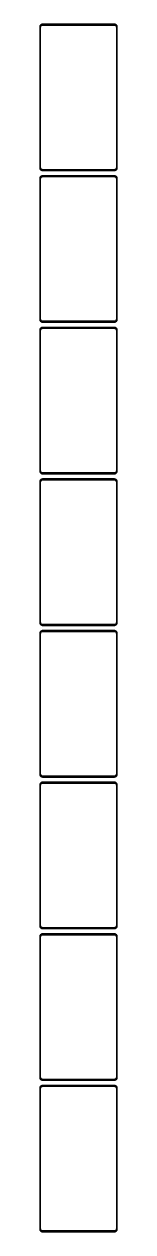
# Model space of a CAD drawing. Header units: metres. Extents: x -68 to 68, y 3833 to 7783.
# Drawn here: x -68 to 68, y 5681 to 7783 of the extents above; entities that cross this region are included whole.
import ezdxf

# ---------------------------------------------------------------- set-up
doc = ezdxf.new("R2010")
doc.units = ezdxf.units.M

msp = doc.modelspace()

# ---------------------------------------------------------------- linework, layer by layer
for p, q in [((-66.5451, 7781.44), (-66.8815, 7780.91)), ((-66.1448, 7781.92), (-66.5451, 7781.44)), ((-65.6871, 7782.35), (-66.1448, 7781.92)), ((-65.1791, 7782.72), (-65.6871, 7782.35)), ((-64.6289, 7783.02), (-65.1791, 7782.72)), ((-64.9159, 7780.74), (-64.5497, 7781.08)), ((-64.0451, 7783.26), (-64.6289, 7783.02)), ((-64.5497, 7781.08), (-64.1433, 7781.38)), ((-64.1433, 7781.38), (-63.7031, 7781.62)), ((-63.4369, 7783.41), (-64.0451, 7783.26)), ((-63.7031, 7781.62), (-63.2361, 7781.8)), ((-62.8139, 7783.49), (-63.4369, 7783.41)), ((-63.2361, 7781.8), (-62.7495, 7781.93)), ((62.8139, 7783.49), (-62.8139, 7783.49)), ((-62.7495, 7781.93), (-62.2512, 7781.99)), ((-62.2512, 7781.99), (62.2512, 7781.99)), ((62.2512, 7781.99), (62.7495, 7781.93)), ((62.7495, 7781.93), (63.2361, 7781.8)), ((63.4369, 7783.41), (62.8139, 7783.49)), ((63.2361, 7781.8), (63.7031, 7781.62)), ((64.0451, 7783.26), (63.4369, 7783.41)), ((63.7031, 7781.62), (64.1433, 7781.38)), ((64.6289, 7783.02), (64.0451, 7783.26)), ((64.1433, 7781.38), (64.5497, 7781.08)), ((64.5497, 7781.08), (64.9159, 7780.74)), ((65.1791, 7782.72), (64.6289, 7783.02)), ((65.6871, 7782.35), (65.1791, 7782.72)), ((66.1448, 7781.92), (65.6871, 7782.35)), ((66.5451, 7781.44), (66.1448, 7781.92)), ((66.8815, 7780.91), (66.5451, 7781.44)), ((-67.4606, 7779.13), (-67.5, 7778.5)), ((-67.5, 7778.5), (-67.5, 7533.5)), ((-67.3429, 7779.74), (-67.4606, 7779.13)), ((-67.1489, 7780.34), (-67.3429, 7779.74)), ((-66.8815, 7780.91), (-67.1489, 7780.34)), ((-66, 7778), (-65.9685, 7778.5)), ((-66, 7534), (-66, 7778)), ((-65.9685, 7778.5), (-65.8743, 7778.99)), ((-65.8743, 7778.99), (-65.7191, 7779.47)), ((-65.7191, 7779.47), (-65.5052, 7779.93)), ((-65.5052, 7779.93), (-65.2361, 7780.35)), ((-65.2361, 7780.35), (-64.9159, 7780.74)), ((64.9159, 7780.74), (65.2361, 7780.35)), ((65.2361, 7780.35), (65.5052, 7779.93)), ((65.5052, 7779.93), (65.7191, 7779.47)), ((65.7191, 7779.47), (65.8743, 7778.99)), ((65.8743, 7778.99), (65.9685, 7778.5)), ((65.9685, 7778.5), (66, 7778)), ((66, 7778), (66, 7534)), ((67.1489, 7780.34), (66.8815, 7780.91)), ((67.3429, 7779.74), (67.1489, 7780.34)), ((67.4606, 7779.13), (67.3429, 7779.74)), ((67.5, 7778.5), (67.4606, 7779.13)), ((67.5, 7533.5), (67.5, 7778.5)), ((-67.5, 7533.5), (-67.4606, 7532.87)), ((-67.4606, 7532.87), (-67.3429, 7532.26)), ((-67.3429, 7532.26), (-67.1489, 7531.66)), ((-67.1489, 7531.66), (-66.8815, 7531.09)), ((-66.8815, 7531.09), (-66.5451, 7530.56)), ((-66.5451, 7530.56), (-66.1448, 7530.08)), ((-66.1448, 7530.08), (-65.6871, 7529.65)), ((-65.9685, 7533.5), (-66, 7534)), ((-65.8743, 7533.01), (-65.9685, 7533.5)), ((-65.7191, 7532.53), (-65.8743, 7533.01)), ((-65.5052, 7532.07), (-65.7191, 7532.53)), ((-65.6871, 7529.65), (-65.1791, 7529.28)), ((-65.2361, 7531.65), (-65.5052, 7532.07)), ((-64.9159, 7531.26), (-65.2361, 7531.65)), ((-65.1791, 7529.28), (-64.6289, 7528.98)), ((-64.5497, 7530.92), (-64.9159, 7531.26)), ((-64.6289, 7528.98), (-64.0451, 7528.74)), ((-64.1433, 7530.62), (-64.5497, 7530.92)), ((-63.7031, 7530.38), (-64.1433, 7530.62)), ((-64.0451, 7528.74), (-63.4369, 7528.59)), ((-63.2361, 7530.2), (-63.7031, 7530.38)), ((-62.7495, 7530.07), (-63.2361, 7530.2)), ((-62.2512, 7530.01), (-62.7495, 7530.07)), ((62.2512, 7530.01), (-62.2512, 7530.01)), ((62.7495, 7530.07), (62.2512, 7530.01)), ((63.2361, 7530.2), (62.7495, 7530.07)), ((63.7031, 7530.38), (63.2361, 7530.2)), ((63.4369, 7528.59), (64.0451, 7528.74)), ((64.1433, 7530.62), (63.7031, 7530.38)), ((64.0451, 7528.74), (64.6289, 7528.98)), ((64.5497, 7530.92), (64.1433, 7530.62)), ((64.9159, 7531.26), (64.5497, 7530.92)), ((64.6289, 7528.98), (65.1791, 7529.28)), ((65.2361, 7531.65), (64.9159, 7531.26)), ((65.1791, 7529.28), (65.6871, 7529.65)), ((65.5052, 7532.07), (65.2361, 7531.65)), ((65.7191, 7532.53), (65.5052, 7532.07)), ((65.6871, 7529.65), (66.1448, 7530.08)), ((65.8743, 7533.01), (65.7191, 7532.53)), ((65.9685, 7533.5), (65.8743, 7533.01)), ((66, 7534), (65.9685, 7533.5)), ((66.1448, 7530.08), (66.5451, 7530.56)), ((66.5451, 7530.56), (66.8815, 7531.09)), ((66.8815, 7531.09), (67.1489, 7531.66)), ((67.1489, 7531.66), (67.3429, 7532.26)), ((67.3429, 7532.26), (67.4606, 7532.87)), ((67.4606, 7532.87), (67.5, 7533.5)), ((-67.4606, 7515.13), (-67.5, 7514.5)), ((-67.5, 7514.5), (-67.5, 7269.5)), ((-67.3429, 7515.74), (-67.4606, 7515.13)), ((-67.1489, 7516.34), (-67.3429, 7515.74)), ((-66.8815, 7516.91), (-67.1489, 7516.34)), ((-66.5451, 7517.44), (-66.8815, 7516.91)), ((-66.1448, 7517.92), (-66.5451, 7517.44)), ((-65.6871, 7518.35), (-66.1448, 7517.92)), ((-66, 7514), (-65.9685, 7514.5)), ((-66, 7270), (-66, 7514)), ((-65.9685, 7514.5), (-65.8743, 7514.99)), ((-65.8743, 7514.99), (-65.7191, 7515.47)), ((-65.7191, 7515.47), (-65.5052, 7515.93)), ((-65.1791, 7518.72), (-65.6871, 7518.35)), ((-65.5052, 7515.93), (-65.2361, 7516.35)), ((-65.2361, 7516.35), (-64.9159, 7516.74)), ((-64.6289, 7519.02), (-65.1791, 7518.72)), ((-64.9159, 7516.74), (-64.5497, 7517.08)), ((-64.0451, 7519.26), (-64.6289, 7519.02)), ((-64.5497, 7517.08), (-64.1433, 7517.38)), ((-64.1433, 7517.38), (-63.7031, 7517.62)), ((-63.4369, 7519.41), (-64.0451, 7519.26)), ((-63.7031, 7517.62), (-63.2361, 7517.8)), ((-63.4369, 7528.59), (-62.8139, 7528.51)), ((-62.8139, 7519.49), (-63.4369, 7519.41)), ((-63.2361, 7517.8), (-62.7495, 7517.93)), ((-62.8139, 7528.51), (62.8139, 7528.51)), ((62.8139, 7519.49), (-62.8139, 7519.49)), ((-62.7495, 7517.93), (-62.2512, 7517.99)), ((-62.2512, 7517.99), (62.2512, 7517.99)), ((62.2512, 7517.99), (62.7495, 7517.93)), ((62.7495, 7517.93), (63.2361, 7517.8)), ((62.8139, 7528.51), (63.4369, 7528.59)), ((63.4369, 7519.41), (62.8139, 7519.49)), ((63.2361, 7517.8), (63.7031, 7517.62)), ((64.0451, 7519.26), (63.4369, 7519.41)), ((63.7031, 7517.62), (64.1433, 7517.38)), ((64.6289, 7519.02), (64.0451, 7519.26)), ((64.1433, 7517.38), (64.5497, 7517.08)), ((64.5497, 7517.08), (64.9159, 7516.74)), ((65.1791, 7518.72), (64.6289, 7519.02)), ((64.9159, 7516.74), (65.2361, 7516.35)), ((65.6871, 7518.35), (65.1791, 7518.72)), ((65.2361, 7516.35), (65.5052, 7515.93)), ((65.5052, 7515.93), (65.7191, 7515.47)), ((66.1448, 7517.92), (65.6871, 7518.35)), ((65.7191, 7515.47), (65.8743, 7514.99)), ((65.8743, 7514.99), (65.9685, 7514.5)), ((65.9685, 7514.5), (66, 7514)), ((66, 7514), (66, 7270)), ((66.5451, 7517.44), (66.1448, 7517.92)), ((66.8815, 7516.91), (66.5451, 7517.44)), ((67.1489, 7516.34), (66.8815, 7516.91)), ((67.3429, 7515.74), (67.1489, 7516.34)), ((67.4606, 7515.13), (67.3429, 7515.74)), ((67.5, 7514.5), (67.4606, 7515.13)), ((67.5, 7269.5), (67.5, 7514.5)), ((-67.5, 7269.5), (-67.4606, 7268.87)), ((-67.4606, 7268.87), (-67.3429, 7268.26)), ((-67.3429, 7268.26), (-67.1489, 7267.66)), ((-67.1489, 7267.66), (-66.8815, 7267.09)), ((-66.8815, 7267.09), (-66.5451, 7266.56)), ((-66.5451, 7266.56), (-66.1448, 7266.08)), ((-66.1448, 7266.08), (-65.6871, 7265.65)), ((-65.9685, 7269.5), (-66, 7270)), ((-65.8743, 7269.01), (-65.9685, 7269.5)), ((-65.7191, 7268.53), (-65.8743, 7269.01)), ((-65.5052, 7268.07), (-65.7191, 7268.53)), ((-65.6871, 7265.65), (-65.1791, 7265.28)), ((-65.2361, 7267.65), (-65.5052, 7268.07)), ((-64.9159, 7267.26), (-65.2361, 7267.65)), ((-65.1791, 7265.28), (-64.6289, 7264.98)), ((-64.5497, 7266.92), (-64.9159, 7267.26)), ((-64.6289, 7264.98), (-64.0451, 7264.74)), ((-64.1433, 7266.62), (-64.5497, 7266.92)), ((-63.7031, 7266.38), (-64.1433, 7266.62)), ((-64.0451, 7264.74), (-63.4369, 7264.59)), ((-63.4369, 7255.41), (-64.0451, 7255.26)), ((-63.2361, 7266.2), (-63.7031, 7266.38)), ((-63.4369, 7264.59), (-62.8139, 7264.51)), ((-62.8139, 7255.49), (-63.4369, 7255.41)), ((-62.7495, 7266.07), (-63.2361, 7266.2)), ((-62.8139, 7264.51), (62.8139, 7264.51)), ((62.8139, 7255.49), (-62.8139, 7255.49)), ((-62.2512, 7266.01), (-62.7495, 7266.07)), ((62.2512, 7266.01), (-62.2512, 7266.01)), ((62.7495, 7266.07), (62.2512, 7266.01)), ((63.2361, 7266.2), (62.7495, 7266.07)), ((62.8139, 7264.51), (63.4369, 7264.59)), ((63.4369, 7255.41), (62.8139, 7255.49)), ((63.7031, 7266.38), (63.2361, 7266.2)), ((63.4369, 7264.59), (64.0451, 7264.74)), ((64.0451, 7255.26), (63.4369, 7255.41)), ((64.1433, 7266.62), (63.7031, 7266.38)), ((64.0451, 7264.74), (64.6289, 7264.98)), ((64.5497, 7266.92), (64.1433, 7266.62)), ((64.9159, 7267.26), (64.5497, 7266.92)), ((64.6289, 7264.98), (65.1791, 7265.28)), ((65.2361, 7267.65), (64.9159, 7267.26)), ((65.1791, 7265.28), (65.6871, 7265.65)), ((65.5052, 7268.07), (65.2361, 7267.65)), ((65.7191, 7268.53), (65.5052, 7268.07)), ((65.6871, 7265.65), (66.1448, 7266.08)), ((65.8743, 7269.01), (65.7191, 7268.53)), ((65.9685, 7269.5), (65.8743, 7269.01)), ((66, 7270), (65.9685, 7269.5)), ((66.1448, 7266.08), (66.5451, 7266.56)), ((66.5451, 7266.56), (66.8815, 7267.09)), ((66.8815, 7267.09), (67.1489, 7267.66)), ((67.1489, 7267.66), (67.3429, 7268.26)), ((67.3429, 7268.26), (67.4606, 7268.87)), ((67.4606, 7268.87), (67.5, 7269.5)), ((-67.4606, 7251.13), (-67.5, 7250.5)), ((-67.5, 7250.5), (-67.5, 7005.5)), ((-67.3429, 7251.74), (-67.4606, 7251.13)), ((-67.1489, 7252.34), (-67.3429, 7251.74)), ((-66.8815, 7252.91), (-67.1489, 7252.34)), ((-66.5451, 7253.44), (-66.8815, 7252.91)), ((-66.1448, 7253.92), (-66.5451, 7253.44)), ((-65.6871, 7254.35), (-66.1448, 7253.92)), ((-66, 7250), (-65.9685, 7250.5)), ((-66, 7006), (-66, 7250)), ((-65.9685, 7250.5), (-65.8743, 7250.99)), ((-65.8743, 7250.99), (-65.7191, 7251.47)), ((-65.7191, 7251.47), (-65.5052, 7251.93)), ((-65.1791, 7254.72), (-65.6871, 7254.35)), ((-65.5052, 7251.93), (-65.2361, 7252.35)), ((-65.2361, 7252.35), (-64.9159, 7252.74)), ((-64.6289, 7255.02), (-65.1791, 7254.72)), ((-64.9159, 7252.74), (-64.5497, 7253.08)), ((-64.0451, 7255.26), (-64.6289, 7255.02)), ((-64.5497, 7253.08), (-64.1433, 7253.38)), ((-64.1433, 7253.38), (-63.7031, 7253.62)), ((-63.7031, 7253.62), (-63.2361, 7253.8)), ((-63.2361, 7253.8), (-62.7495, 7253.93)), ((-62.7495, 7253.93), (-62.2512, 7253.99)), ((-62.2512, 7253.99), (62.2512, 7253.99)), ((62.2512, 7253.99), (62.7495, 7253.93)), ((62.7495, 7253.93), (63.2361, 7253.8)), ((63.2361, 7253.8), (63.7031, 7253.62)), ((63.7031, 7253.62), (64.1433, 7253.38)), ((64.6289, 7255.02), (64.0451, 7255.26)), ((64.1433, 7253.38), (64.5497, 7253.08)), ((64.5497, 7253.08), (64.9159, 7252.74)), ((65.1791, 7254.72), (64.6289, 7255.02)), ((64.9159, 7252.74), (65.2361, 7252.35)), ((65.6871, 7254.35), (65.1791, 7254.72)), ((65.2361, 7252.35), (65.5052, 7251.93)), ((65.5052, 7251.93), (65.7191, 7251.47)), ((66.1448, 7253.92), (65.6871, 7254.35)), ((65.7191, 7251.47), (65.8743, 7250.99)), ((65.8743, 7250.99), (65.9685, 7250.5)), ((65.9685, 7250.5), (66, 7250)), ((66, 7250), (66, 7006)), ((66.5451, 7253.44), (66.1448, 7253.92)), ((66.8815, 7252.91), (66.5451, 7253.44)), ((67.1489, 7252.34), (66.8815, 7252.91)), ((67.3429, 7251.74), (67.1489, 7252.34)), ((67.4606, 7251.13), (67.3429, 7251.74)), ((67.5, 7250.5), (67.4606, 7251.13)), ((67.5, 7005.5), (67.5, 7250.5)), ((-67.5, 7005.5), (-67.4606, 7004.87)), ((-67.4606, 7004.87), (-67.3429, 7004.26)), ((-67.3429, 7004.26), (-67.1489, 7003.66)), ((-67.1489, 7003.66), (-66.8815, 7003.09)), ((-66.8815, 7003.09), (-66.5451, 7002.56)), ((-65.9685, 7005.5), (-66, 7006)), ((-65.8743, 7005.01), (-65.9685, 7005.5)), ((-65.7191, 7004.53), (-65.8743, 7005.01)), ((-65.5052, 7004.07), (-65.7191, 7004.53)), ((-65.2361, 7003.65), (-65.5052, 7004.07)), ((-64.9159, 7003.26), (-65.2361, 7003.65)), ((-64.5497, 7002.92), (-64.9159, 7003.26)), ((64.9159, 7003.26), (64.5497, 7002.92)), ((65.2361, 7003.65), (64.9159, 7003.26)), ((65.5052, 7004.07), (65.2361, 7003.65)), ((65.7191, 7004.53), (65.5052, 7004.07)), ((65.8743, 7005.01), (65.7191, 7004.53)), ((65.9685, 7005.5), (65.8743, 7005.01)), ((66, 7006), (65.9685, 7005.5)), ((66.5451, 7002.56), (66.8815, 7003.09)), ((66.8815, 7003.09), (67.1489, 7003.66)), ((67.1489, 7003.66), (67.3429, 7004.26)), ((67.3429, 7004.26), (67.4606, 7004.87)), ((67.4606, 7004.87), (67.5, 7005.5)), ((-67.4606, 6987.13), (-67.5, 6986.5)), ((-67.5, 6986.5), (-67.5, 6741.5)), ((-67.3429, 6987.74), (-67.4606, 6987.13)), ((-67.1489, 6988.34), (-67.3429, 6987.74)), ((-66.8815, 6988.91), (-67.1489, 6988.34)), ((-66.5451, 6989.44), (-66.8815, 6988.91)), ((-66.5451, 7002.56), (-66.1448, 7002.08)), ((-66.1448, 6989.92), (-66.5451, 6989.44)), ((-66.1448, 7002.08), (-65.6871, 7001.65)), ((-65.6871, 6990.35), (-66.1448, 6989.92)), ((-66, 6986), (-65.9685, 6986.5)), ((-66, 6742), (-66, 6986)), ((-65.9685, 6986.5), (-65.8743, 6986.99)), ((-65.8743, 6986.99), (-65.7191, 6987.47)), ((-65.7191, 6987.47), (-65.5052, 6987.93)), ((-65.6871, 7001.65), (-65.1791, 7001.28)), ((-65.1791, 6990.72), (-65.6871, 6990.35)), ((-65.5052, 6987.93), (-65.2361, 6988.35)), ((-65.2361, 6988.35), (-64.9159, 6988.74)), ((-65.1791, 7001.28), (-64.6289, 7000.98)), ((-64.6289, 6991.02), (-65.1791, 6990.72)), ((-64.9159, 6988.74), (-64.5497, 6989.08)), ((-64.6289, 7000.98), (-64.0451, 7000.74)), ((-64.0451, 6991.26), (-64.6289, 6991.02)), ((-64.1433, 7002.62), (-64.5497, 7002.92)), ((-64.5497, 6989.08), (-64.1433, 6989.38)), ((-63.7031, 7002.38), (-64.1433, 7002.62)), ((-64.1433, 6989.38), (-63.7031, 6989.62)), ((-64.0451, 7000.74), (-63.4369, 7000.59)), ((-63.4369, 6991.41), (-64.0451, 6991.26)), ((-63.2361, 7002.2), (-63.7031, 7002.38)), ((-63.7031, 6989.62), (-63.2361, 6989.8)), ((-63.4369, 7000.59), (-62.8139, 7000.51)), ((-62.8139, 6991.49), (-63.4369, 6991.41)), ((-62.7495, 7002.07), (-63.2361, 7002.2)), ((-63.2361, 6989.8), (-62.7495, 6989.93)), ((-62.8139, 7000.51), (62.8139, 7000.51)), ((62.8139, 6991.49), (-62.8139, 6991.49)), ((-62.2512, 7002.01), (-62.7495, 7002.07)), ((-62.7495, 6989.93), (-62.2512, 6989.99)), ((62.2512, 7002.01), (-62.2512, 7002.01)), ((-62.2512, 6989.99), (62.2512, 6989.99)), ((62.7495, 7002.07), (62.2512, 7002.01)), ((62.2512, 6989.99), (62.7495, 6989.93)), ((63.2361, 7002.2), (62.7495, 7002.07)), ((62.7495, 6989.93), (63.2361, 6989.8)), ((62.8139, 7000.51), (63.4369, 7000.59)), ((63.4369, 6991.41), (62.8139, 6991.49)), ((63.7031, 7002.38), (63.2361, 7002.2)), ((63.2361, 6989.8), (63.7031, 6989.62)), ((63.4369, 7000.59), (64.0451, 7000.74)), ((64.0451, 6991.26), (63.4369, 6991.41)), ((64.1433, 7002.62), (63.7031, 7002.38)), ((63.7031, 6989.62), (64.1433, 6989.38)), ((64.0451, 7000.74), (64.6289, 7000.98)), ((64.6289, 6991.02), (64.0451, 6991.26)), ((64.5497, 7002.92), (64.1433, 7002.62)), ((64.1433, 6989.38), (64.5497, 6989.08)), ((64.5497, 6989.08), (64.9159, 6988.74)), ((64.6289, 7000.98), (65.1791, 7001.28)), ((65.1791, 6990.72), (64.6289, 6991.02)), ((64.9159, 6988.74), (65.2361, 6988.35)), ((65.1791, 7001.28), (65.6871, 7001.65)), ((65.6871, 6990.35), (65.1791, 6990.72)), ((65.2361, 6988.35), (65.5052, 6987.93)), ((65.5052, 6987.93), (65.7191, 6987.47)), ((65.6871, 7001.65), (66.1448, 7002.08)), ((66.1448, 6989.92), (65.6871, 6990.35)), ((65.7191, 6987.47), (65.8743, 6986.99)), ((65.8743, 6986.99), (65.9685, 6986.5)), ((65.9685, 6986.5), (66, 6986)), ((66, 6986), (66, 6742)), ((66.1448, 7002.08), (66.5451, 7002.56)), ((66.5451, 6989.44), (66.1448, 6989.92)), ((66.8815, 6988.91), (66.5451, 6989.44)), ((67.1489, 6988.34), (66.8815, 6988.91)), ((67.3429, 6987.74), (67.1489, 6988.34)), ((67.4606, 6987.13), (67.3429, 6987.74)), ((67.5, 6986.5), (67.4606, 6987.13)), ((67.5, 6741.5), (67.5, 6986.5)), ((-67.5, 6741.5), (-67.4606, 6740.87)), ((-67.4606, 6740.87), (-67.3429, 6740.26)), ((-67.3429, 6740.26), (-67.1489, 6739.66)), ((-67.1489, 6739.66), (-66.8815, 6739.09)), ((-66.8815, 6739.09), (-66.5451, 6738.56)), ((-66.5451, 6738.56), (-66.1448, 6738.08)), ((-66.1448, 6738.08), (-65.6871, 6737.65)), ((-65.9685, 6741.5), (-66, 6742)), ((-65.8743, 6741.01), (-65.9685, 6741.5)), ((-65.7191, 6740.53), (-65.8743, 6741.01)), ((-65.5052, 6740.07), (-65.7191, 6740.53)), ((-65.6871, 6737.65), (-65.1791, 6737.28)), ((-65.2361, 6739.65), (-65.5052, 6740.07)), ((-64.9159, 6739.26), (-65.2361, 6739.65)), ((-65.1791, 6737.28), (-64.6289, 6736.98)), ((-64.5497, 6738.92), (-64.9159, 6739.26)), ((-64.6289, 6736.98), (-64.0451, 6736.74)), ((-64.1433, 6738.62), (-64.5497, 6738.92)), ((-63.7031, 6738.38), (-64.1433, 6738.62)), ((-64.0451, 6736.74), (-63.4369, 6736.59)), ((-63.2361, 6738.2), (-63.7031, 6738.38)), ((-63.4369, 6736.59), (-62.8139, 6736.51)), ((-62.7495, 6738.07), (-63.2361, 6738.2)), ((-62.8139, 6736.51), (62.8139, 6736.51)), ((-62.2512, 6738.01), (-62.7495, 6738.07)), ((62.2512, 6738.01), (-62.2512, 6738.01)), ((62.7495, 6738.07), (62.2512, 6738.01)), ((63.2361, 6738.2), (62.7495, 6738.07)), ((62.8139, 6736.51), (63.4369, 6736.59)), ((63.7031, 6738.38), (63.2361, 6738.2)), ((63.4369, 6736.59), (64.0451, 6736.74)), ((64.1433, 6738.62), (63.7031, 6738.38)), ((64.0451, 6736.74), (64.6289, 6736.98)), ((64.5497, 6738.92), (64.1433, 6738.62)), ((64.9159, 6739.26), (64.5497, 6738.92)), ((64.6289, 6736.98), (65.1791, 6737.28)), ((65.2361, 6739.65), (64.9159, 6739.26)), ((65.1791, 6737.28), (65.6871, 6737.65)), ((65.5052, 6740.07), (65.2361, 6739.65)), ((65.7191, 6740.53), (65.5052, 6740.07)), ((65.6871, 6737.65), (66.1448, 6738.08)), ((65.8743, 6741.01), (65.7191, 6740.53)), ((65.9685, 6741.5), (65.8743, 6741.01)), ((66, 6742), (65.9685, 6741.5)), ((66.1448, 6738.08), (66.5451, 6738.56)), ((66.5451, 6738.56), (66.8815, 6739.09)), ((66.8815, 6739.09), (67.1489, 6739.66)), ((67.1489, 6739.66), (67.3429, 6740.26)), ((67.3429, 6740.26), (67.4606, 6740.87)), ((67.4606, 6740.87), (67.5, 6741.5)), ((-67.4606, 6723.13), (-67.5, 6722.5)), ((-67.5, 6722.5), (-67.5, 6477.5)), ((-67.3429, 6723.74), (-67.4606, 6723.13)), ((-67.1489, 6724.34), (-67.3429, 6723.74)), ((-66.8815, 6724.91), (-67.1489, 6724.34)), ((-66.5451, 6725.44), (-66.8815, 6724.91)), ((-66.1448, 6725.92), (-66.5451, 6725.44)), ((-65.6871, 6726.35), (-66.1448, 6725.92)), ((-66, 6722), (-65.9685, 6722.5)), ((-66, 6478), (-66, 6722)), ((-65.9685, 6722.5), (-65.8743, 6722.99)), ((-65.8743, 6722.99), (-65.7191, 6723.47)), ((-65.7191, 6723.47), (-65.5052, 6723.93)), ((-65.1791, 6726.72), (-65.6871, 6726.35)), ((-65.5052, 6723.93), (-65.2361, 6724.35)), ((-65.2361, 6724.35), (-64.9159, 6724.74)), ((-64.6289, 6727.02), (-65.1791, 6726.72)), ((-64.9159, 6724.74), (-64.5497, 6725.08)), ((-64.0451, 6727.26), (-64.6289, 6727.02)), ((-64.5497, 6725.08), (-64.1433, 6725.38)), ((-64.1433, 6725.38), (-63.7031, 6725.62)), ((-63.4369, 6727.41), (-64.0451, 6727.26)), ((-63.7031, 6725.62), (-63.2361, 6725.8)), ((-62.8139, 6727.49), (-63.4369, 6727.41)), ((-63.2361, 6725.8), (-62.7495, 6725.93)), ((62.8139, 6727.49), (-62.8139, 6727.49)), ((-62.7495, 6725.93), (-62.2512, 6725.99)), ((-62.2512, 6725.99), (62.2512, 6725.99)), ((62.2512, 6725.99), (62.7495, 6725.93)), ((62.7495, 6725.93), (63.2361, 6725.8)), ((63.4369, 6727.41), (62.8139, 6727.49)), ((63.2361, 6725.8), (63.7031, 6725.62)), ((64.0451, 6727.26), (63.4369, 6727.41)), ((63.7031, 6725.62), (64.1433, 6725.38)), ((64.6289, 6727.02), (64.0451, 6727.26)), ((64.1433, 6725.38), (64.5497, 6725.08)), ((64.5497, 6725.08), (64.9159, 6724.74)), ((65.1791, 6726.72), (64.6289, 6727.02)), ((64.9159, 6724.74), (65.2361, 6724.35)), ((65.6871, 6726.35), (65.1791, 6726.72)), ((65.2361, 6724.35), (65.5052, 6723.93)), ((65.5052, 6723.93), (65.7191, 6723.47)), ((66.1448, 6725.92), (65.6871, 6726.35)), ((65.7191, 6723.47), (65.8743, 6722.99)), ((65.8743, 6722.99), (65.9685, 6722.5)), ((65.9685, 6722.5), (66, 6722)), ((66, 6722), (66, 6478)), ((66.5451, 6725.44), (66.1448, 6725.92)), ((66.8815, 6724.91), (66.5451, 6725.44)), ((67.1489, 6724.34), (66.8815, 6724.91)), ((67.3429, 6723.74), (67.1489, 6724.34)), ((67.4606, 6723.13), (67.3429, 6723.74)), ((67.5, 6722.5), (67.4606, 6723.13)), ((67.5, 6477.5), (67.5, 6722.5)), ((-67.5, 6477.5), (-67.4606, 6476.87)), ((-65.9685, 6477.5), (-66, 6478)), ((-65.8743, 6477.01), (-65.9685, 6477.5)), ((65.9685, 6477.5), (65.8743, 6477.01)), ((66, 6478), (65.9685, 6477.5)), ((67.4606, 6476.87), (67.5, 6477.5)), ((-67.4606, 6459.13), (-67.5, 6458.5)), ((-67.5, 6458.5), (-67.5, 6213.5)), ((-67.4606, 6476.87), (-67.3429, 6476.26)), ((-67.3429, 6459.74), (-67.4606, 6459.13)), ((-67.3429, 6476.26), (-67.1489, 6475.66)), ((-67.1489, 6460.34), (-67.3429, 6459.74)), ((-67.1489, 6475.66), (-66.8815, 6475.09)), ((-66.8815, 6460.91), (-67.1489, 6460.34)), ((-66.8815, 6475.09), (-66.5451, 6474.56)), ((-66.5451, 6461.44), (-66.8815, 6460.91)), ((-66.5451, 6474.56), (-66.1448, 6474.08)), ((-66.1448, 6461.92), (-66.5451, 6461.44)), ((-66.1448, 6474.08), (-65.6871, 6473.65)), ((-65.6871, 6462.35), (-66.1448, 6461.92)), ((-66, 6458), (-65.9685, 6458.5)), ((-66, 6214), (-66, 6458)), ((-65.9685, 6458.5), (-65.8743, 6458.99)), ((-65.7191, 6476.53), (-65.8743, 6477.01)), ((-65.8743, 6458.99), (-65.7191, 6459.47)), ((-65.5052, 6476.07), (-65.7191, 6476.53)), ((-65.7191, 6459.47), (-65.5052, 6459.93)), ((-65.6871, 6473.65), (-65.1791, 6473.28)), ((-65.1791, 6462.72), (-65.6871, 6462.35)), ((-65.2361, 6475.65), (-65.5052, 6476.07)), ((-65.5052, 6459.93), (-65.2361, 6460.35)), ((-64.9159, 6475.26), (-65.2361, 6475.65)), ((-65.2361, 6460.35), (-64.9159, 6460.74)), ((-65.1791, 6473.28), (-64.6289, 6472.98)), ((-64.6289, 6463.02), (-65.1791, 6462.72)), ((-64.5497, 6474.92), (-64.9159, 6475.26)), ((-64.9159, 6460.74), (-64.5497, 6461.08)), ((-64.6289, 6472.98), (-64.0451, 6472.74)), ((-64.0451, 6463.26), (-64.6289, 6463.02)), ((-64.1433, 6474.62), (-64.5497, 6474.92)), ((-64.5497, 6461.08), (-64.1433, 6461.38)), ((-63.7031, 6474.38), (-64.1433, 6474.62)), ((-64.1433, 6461.38), (-63.7031, 6461.62)), ((-64.0451, 6472.74), (-63.4369, 6472.59)), ((-63.4369, 6463.41), (-64.0451, 6463.26)), ((-63.2361, 6474.2), (-63.7031, 6474.38)), ((-63.7031, 6461.62), (-63.2361, 6461.8)), ((-63.4369, 6472.59), (-62.8139, 6472.51)), ((-62.8139, 6463.49), (-63.4369, 6463.41)), ((-62.7495, 6474.07), (-63.2361, 6474.2)), ((-63.2361, 6461.8), (-62.7495, 6461.93)), ((-62.8139, 6472.51), (62.8139, 6472.51)), ((62.8139, 6463.49), (-62.8139, 6463.49)), ((-62.2512, 6474.01), (-62.7495, 6474.07)), ((-62.7495, 6461.93), (-62.2512, 6461.99)), ((62.2512, 6474.01), (-62.2512, 6474.01)), ((-62.2512, 6461.99), (62.2512, 6461.99)), ((62.7495, 6474.07), (62.2512, 6474.01)), ((62.2512, 6461.99), (62.7495, 6461.93)), ((63.2361, 6474.2), (62.7495, 6474.07)), ((62.7495, 6461.93), (63.2361, 6461.8)), ((62.8139, 6472.51), (63.4369, 6472.59)), ((63.4369, 6463.41), (62.8139, 6463.49)), ((63.7031, 6474.38), (63.2361, 6474.2)), ((63.2361, 6461.8), (63.7031, 6461.62)), ((63.4369, 6472.59), (64.0451, 6472.74)), ((64.0451, 6463.26), (63.4369, 6463.41)), ((64.1433, 6474.62), (63.7031, 6474.38)), ((63.7031, 6461.62), (64.1433, 6461.38)), ((64.0451, 6472.74), (64.6289, 6472.98)), ((64.6289, 6463.02), (64.0451, 6463.26)), ((64.5497, 6474.92), (64.1433, 6474.62)), ((64.1433, 6461.38), (64.5497, 6461.08)), ((64.9159, 6475.26), (64.5497, 6474.92)), ((64.5497, 6461.08), (64.9159, 6460.74)), ((64.6289, 6472.98), (65.1791, 6473.28)), ((65.1791, 6462.72), (64.6289, 6463.02)), ((65.2361, 6475.65), (64.9159, 6475.26)), ((64.9159, 6460.74), (65.2361, 6460.35)), ((65.1791, 6473.28), (65.6871, 6473.65)), ((65.6871, 6462.35), (65.1791, 6462.72)), ((65.5052, 6476.07), (65.2361, 6475.65)), ((65.2361, 6460.35), (65.5052, 6459.93)), ((65.7191, 6476.53), (65.5052, 6476.07)), ((65.5052, 6459.93), (65.7191, 6459.47)), ((65.6871, 6473.65), (66.1448, 6474.08)), ((66.1448, 6461.92), (65.6871, 6462.35)), ((65.8743, 6477.01), (65.7191, 6476.53)), ((65.7191, 6459.47), (65.8743, 6458.99)), ((65.8743, 6458.99), (65.9685, 6458.5)), ((65.9685, 6458.5), (66, 6458)), ((66, 6458), (66, 6214)), ((66.1448, 6474.08), (66.5451, 6474.56)), ((66.5451, 6461.44), (66.1448, 6461.92)), ((66.5451, 6474.56), (66.8815, 6475.09)), ((66.8815, 6460.91), (66.5451, 6461.44)), ((66.8815, 6475.09), (67.1489, 6475.66)), ((67.1489, 6460.34), (66.8815, 6460.91)), ((67.1489, 6475.66), (67.3429, 6476.26)), ((67.3429, 6459.74), (67.1489, 6460.34)), ((67.3429, 6476.26), (67.4606, 6476.87)), ((67.4606, 6459.13), (67.3429, 6459.74)), ((67.5, 6458.5), (67.4606, 6459.13)), ((67.5, 6213.5), (67.5, 6458.5)), ((-67.5, 6213.5), (-67.4606, 6212.87)), ((-67.4606, 6212.87), (-67.3429, 6212.26)), ((-67.3429, 6212.26), (-67.1489, 6211.66)), ((-67.1489, 6211.66), (-66.8815, 6211.09)), ((-66.8815, 6211.09), (-66.5451, 6210.56)), ((-66.5451, 6210.56), (-66.1448, 6210.08)), ((-66.1448, 6210.08), (-65.6871, 6209.65)), ((-65.9685, 6213.5), (-66, 6214)), ((-65.8743, 6213.01), (-65.9685, 6213.5)), ((-65.7191, 6212.53), (-65.8743, 6213.01)), ((-65.5052, 6212.07), (-65.7191, 6212.53)), ((-65.6871, 6209.65), (-65.1791, 6209.28)), ((-65.2361, 6211.65), (-65.5052, 6212.07)), ((-64.9159, 6211.26), (-65.2361, 6211.65)), ((-65.1791, 6209.28), (-64.6289, 6208.98)), ((-64.5497, 6210.92), (-64.9159, 6211.26)), ((-64.6289, 6208.98), (-64.0451, 6208.74)), ((-64.1433, 6210.62), (-64.5497, 6210.92)), ((-63.7031, 6210.38), (-64.1433, 6210.62)), ((-64.0451, 6208.74), (-63.4369, 6208.59)), ((-63.2361, 6210.2), (-63.7031, 6210.38)), ((-63.4369, 6208.59), (-62.8139, 6208.51)), ((-62.7495, 6210.07), (-63.2361, 6210.2)), ((-62.8139, 6208.51), (62.8139, 6208.51)), ((-62.2512, 6210.01), (-62.7495, 6210.07)), ((62.2512, 6210.01), (-62.2512, 6210.01)), ((62.7495, 6210.07), (62.2512, 6210.01)), ((63.2361, 6210.2), (62.7495, 6210.07)), ((62.8139, 6208.51), (63.4369, 6208.59)), ((63.7031, 6210.38), (63.2361, 6210.2)), ((63.4369, 6208.59), (64.0451, 6208.74)), ((64.1433, 6210.62), (63.7031, 6210.38)), ((64.0451, 6208.74), (64.6289, 6208.98)), ((64.5497, 6210.92), (64.1433, 6210.62)), ((64.9159, 6211.26), (64.5497, 6210.92)), ((64.6289, 6208.98), (65.1791, 6209.28)), ((65.2361, 6211.65), (64.9159, 6211.26)), ((65.1791, 6209.28), (65.6871, 6209.65)), ((65.5052, 6212.07), (65.2361, 6211.65)), ((65.7191, 6212.53), (65.5052, 6212.07)), ((65.6871, 6209.65), (66.1448, 6210.08)), ((65.8743, 6213.01), (65.7191, 6212.53)), ((65.9685, 6213.5), (65.8743, 6213.01)), ((66, 6214), (65.9685, 6213.5)), ((66.1448, 6210.08), (66.5451, 6210.56)), ((66.5451, 6210.56), (66.8815, 6211.09)), ((66.8815, 6211.09), (67.1489, 6211.66)), ((67.1489, 6211.66), (67.3429, 6212.26)), ((67.3429, 6212.26), (67.4606, 6212.87)), ((67.4606, 6212.87), (67.5, 6213.5)), ((-67.4606, 6195.13), (-67.5, 6194.5)), ((-67.5, 6194.5), (-67.5, 5949.5)), ((-67.3429, 6195.74), (-67.4606, 6195.13)), ((-67.1489, 6196.34), (-67.3429, 6195.74)), ((-66.8815, 6196.91), (-67.1489, 6196.34)), ((-66.5451, 6197.44), (-66.8815, 6196.91)), ((-66.1448, 6197.92), (-66.5451, 6197.44)), ((-65.6871, 6198.35), (-66.1448, 6197.92)), ((-66, 6194), (-65.9685, 6194.5)), ((-66, 5950), (-66, 6194)), ((-65.9685, 6194.5), (-65.8743, 6194.99)), ((-65.8743, 6194.99), (-65.7191, 6195.47)), ((-65.7191, 6195.47), (-65.5052, 6195.93)), ((-65.1791, 6198.72), (-65.6871, 6198.35)), ((-65.5052, 6195.93), (-65.2361, 6196.35)), ((-65.2361, 6196.35), (-64.9159, 6196.74)), ((-64.6289, 6199.02), (-65.1791, 6198.72)), ((-64.9159, 6196.74), (-64.5497, 6197.08)), ((-64.0451, 6199.26), (-64.6289, 6199.02)), ((-64.5497, 6197.08), (-64.1433, 6197.38)), ((-64.1433, 6197.38), (-63.7031, 6197.62)), ((-63.4369, 6199.41), (-64.0451, 6199.26)), ((-63.7031, 6197.62), (-63.2361, 6197.8)), ((-62.8139, 6199.49), (-63.4369, 6199.41)), ((-63.2361, 6197.8), (-62.7495, 6197.93)), ((62.8139, 6199.49), (-62.8139, 6199.49)), ((-62.7495, 6197.93), (-62.2512, 6197.99)), ((-62.2512, 6197.99), (62.2512, 6197.99)), ((62.2512, 6197.99), (62.7495, 6197.93)), ((62.7495, 6197.93), (63.2361, 6197.8)), ((63.4369, 6199.41), (62.8139, 6199.49)), ((63.2361, 6197.8), (63.7031, 6197.62)), ((64.0451, 6199.26), (63.4369, 6199.41)), ((63.7031, 6197.62), (64.1433, 6197.38)), ((64.6289, 6199.02), (64.0451, 6199.26)), ((64.1433, 6197.38), (64.5497, 6197.08)), ((64.5497, 6197.08), (64.9159, 6196.74)), ((65.1791, 6198.72), (64.6289, 6199.02)), ((64.9159, 6196.74), (65.2361, 6196.35)), ((65.6871, 6198.35), (65.1791, 6198.72)), ((65.2361, 6196.35), (65.5052, 6195.93)), ((65.5052, 6195.93), (65.7191, 6195.47)), ((66.1448, 6197.92), (65.6871, 6198.35)), ((65.7191, 6195.47), (65.8743, 6194.99)), ((65.8743, 6194.99), (65.9685, 6194.5)), ((65.9685, 6194.5), (66, 6194)), ((66, 6194), (66, 5950)), ((66.5451, 6197.44), (66.1448, 6197.92)), ((66.8815, 6196.91), (66.5451, 6197.44)), ((67.1489, 6196.34), (66.8815, 6196.91)), ((67.3429, 6195.74), (67.1489, 6196.34)), ((67.4606, 6195.13), (67.3429, 6195.74)), ((67.5, 6194.5), (67.4606, 6195.13)), ((67.5, 5949.5), (67.5, 6194.5)), ((-67.5, 5949.5), (-67.4606, 5948.87)), ((-67.4606, 5931.13), (-67.5, 5930.5)), ((-67.5, 5930.5), (-67.5, 5685.5)), ((-67.4606, 5948.87), (-67.3429, 5948.26)), ((-67.3429, 5931.74), (-67.4606, 5931.13)), ((-67.3429, 5948.26), (-67.1489, 5947.66)), ((-67.1489, 5932.34), (-67.3429, 5931.74)), ((-67.1489, 5947.66), (-66.8815, 5947.09)), ((-66.8815, 5932.91), (-67.1489, 5932.34)), ((-66.8815, 5947.09), (-66.5451, 5946.56)), ((-66.5451, 5933.44), (-66.8815, 5932.91)), ((-66.5451, 5946.56), (-66.1448, 5946.08)), ((-66.1448, 5933.92), (-66.5451, 5933.44)), ((-66.1448, 5946.08), (-65.6871, 5945.65)), ((-65.6871, 5934.35), (-66.1448, 5933.92)), ((-65.9685, 5949.5), (-66, 5950)), ((-66, 5930), (-65.9685, 5930.5)), ((-65.8743, 5949.01), (-65.9685, 5949.5)), ((-65.9685, 5930.5), (-65.8743, 5930.99)), ((-65.7191, 5948.53), (-65.8743, 5949.01)), ((-65.8743, 5930.99), (-65.7191, 5931.47)), ((-65.5052, 5948.07), (-65.7191, 5948.53)), ((-65.7191, 5931.47), (-65.5052, 5931.93)), ((-65.6871, 5945.65), (-65.1791, 5945.28)), ((-65.1791, 5934.72), (-65.6871, 5934.35)), ((-65.2361, 5947.65), (-65.5052, 5948.07)), ((-65.5052, 5931.93), (-65.2361, 5932.35)), ((-64.9159, 5947.26), (-65.2361, 5947.65)), ((-65.2361, 5932.35), (-64.9159, 5932.74)), ((-65.1791, 5945.28), (-64.6289, 5944.98)), ((-64.6289, 5935.02), (-65.1791, 5934.72)), ((-64.5497, 5946.92), (-64.9159, 5947.26)), ((-64.9159, 5932.74), (-64.5497, 5933.08)), ((-64.6289, 5944.98), (-64.0451, 5944.74)), ((-64.0451, 5935.26), (-64.6289, 5935.02)), ((-64.1433, 5946.62), (-64.5497, 5946.92)), ((-64.5497, 5933.08), (-64.1433, 5933.38)), ((-63.7031, 5946.38), (-64.1433, 5946.62)), ((-64.1433, 5933.38), (-63.7031, 5933.62)), ((-64.0451, 5944.74), (-63.4369, 5944.59)), ((-63.4369, 5935.41), (-64.0451, 5935.26)), ((-63.2361, 5946.2), (-63.7031, 5946.38)), ((-63.7031, 5933.62), (-63.2361, 5933.8)), ((-63.4369, 5944.59), (-62.8139, 5944.51)), ((-62.8139, 5935.49), (-63.4369, 5935.41)), ((-62.7495, 5946.07), (-63.2361, 5946.2)), ((-63.2361, 5933.8), (-62.7495, 5933.93)), ((-62.8139, 5944.51), (62.8139, 5944.51)), ((62.8139, 5935.49), (-62.8139, 5935.49)), ((-62.2512, 5946.01), (-62.7495, 5946.07)), ((-62.7495, 5933.93), (-62.2512, 5933.99)), ((62.2512, 5946.01), (-62.2512, 5946.01)), ((-62.2512, 5933.99), (62.2512, 5933.99)), ((62.7495, 5946.07), (62.2512, 5946.01)), ((62.2512, 5933.99), (62.7495, 5933.93)), ((63.2361, 5946.2), (62.7495, 5946.07)), ((62.7495, 5933.93), (63.2361, 5933.8)), ((62.8139, 5944.51), (63.4369, 5944.59)), ((63.4369, 5935.41), (62.8139, 5935.49)), ((63.7031, 5946.38), (63.2361, 5946.2)), ((63.2361, 5933.8), (63.7031, 5933.62)), ((63.4369, 5944.59), (64.0451, 5944.74)), ((64.0451, 5935.26), (63.4369, 5935.41)), ((64.1433, 5946.62), (63.7031, 5946.38)), ((63.7031, 5933.62), (64.1433, 5933.38)), ((64.0451, 5944.74), (64.6289, 5944.98)), ((64.6289, 5935.02), (64.0451, 5935.26)), ((64.5497, 5946.92), (64.1433, 5946.62)), ((64.1433, 5933.38), (64.5497, 5933.08)), ((64.9159, 5947.26), (64.5497, 5946.92)), ((64.5497, 5933.08), (64.9159, 5932.74)), ((64.6289, 5944.98), (65.1791, 5945.28)), ((65.1791, 5934.72), (64.6289, 5935.02)), ((65.2361, 5947.65), (64.9159, 5947.26)), ((64.9159, 5932.74), (65.2361, 5932.35)), ((65.1791, 5945.28), (65.6871, 5945.65)), ((65.6871, 5934.35), (65.1791, 5934.72)), ((65.5052, 5948.07), (65.2361, 5947.65)), ((65.2361, 5932.35), (65.5052, 5931.93)), ((65.7191, 5948.53), (65.5052, 5948.07)), ((65.5052, 5931.93), (65.7191, 5931.47)), ((65.6871, 5945.65), (66.1448, 5946.08)), ((66.1448, 5933.92), (65.6871, 5934.35)), ((65.8743, 5949.01), (65.7191, 5948.53)), ((65.7191, 5931.47), (65.8743, 5930.99)), ((65.9685, 5949.5), (65.8743, 5949.01)), ((65.8743, 5930.99), (65.9685, 5930.5)), ((66, 5950), (65.9685, 5949.5)), ((65.9685, 5930.5), (66, 5930)), ((66.1448, 5946.08), (66.5451, 5946.56)), ((66.5451, 5933.44), (66.1448, 5933.92)), ((66.5451, 5946.56), (66.8815, 5947.09)), ((66.8815, 5932.91), (66.5451, 5933.44)), ((66.8815, 5947.09), (67.1489, 5947.66)), ((67.1489, 5932.34), (66.8815, 5932.91)), ((67.1489, 5947.66), (67.3429, 5948.26)), ((67.3429, 5931.74), (67.1489, 5932.34)), ((67.3429, 5948.26), (67.4606, 5948.87)), ((67.4606, 5931.13), (67.3429, 5931.74)), ((67.4606, 5948.87), (67.5, 5949.5)), ((67.5, 5930.5), (67.4606, 5931.13)), ((67.5, 5685.5), (67.5, 5930.5)), ((-66, 5686), (-66, 5930)), ((66, 5930), (66, 5686)), ((-67.5, 5685.5), (-67.4606, 5684.87)), ((-67.4606, 5684.87), (-67.3429, 5684.26)), ((-67.3429, 5684.26), (-67.1489, 5683.66)), ((-67.1489, 5683.66), (-66.8815, 5683.09)), ((-66.8815, 5683.09), (-66.5451, 5682.56)), ((-66.5451, 5682.56), (-66.1448, 5682.08)), ((-66.1448, 5682.08), (-65.6871, 5681.65)), ((-65.9685, 5685.5), (-66, 5686)), ((-65.8743, 5685.01), (-65.9685, 5685.5)), ((-65.7191, 5684.53), (-65.8743, 5685.01)), ((-65.5052, 5684.07), (-65.7191, 5684.53)), ((-65.6871, 5681.65), (-65.1791, 5681.28)), ((-65.2361, 5683.65), (-65.5052, 5684.07)), ((-64.9159, 5683.26), (-65.2361, 5683.65)), ((-65.1791, 5681.28), (-64.6289, 5680.98)), ((-64.5497, 5682.92), (-64.9159, 5683.26)), ((-64.6289, 5680.98), (-64.0451, 5680.74)), ((-64.1433, 5682.62), (-64.5497, 5682.92)), ((-63.7031, 5682.38), (-64.1433, 5682.62)), ((-64.0451, 5680.74), (-63.4369, 5680.59)), ((-63.2361, 5682.2), (-63.7031, 5682.38)), ((-63.4369, 5680.59), (-62.8139, 5680.51)), ((-62.7495, 5682.07), (-63.2361, 5682.2)), ((-62.8139, 5680.51), (62.8139, 5680.51)), ((-62.2512, 5682.01), (-62.7495, 5682.07)), ((62.2512, 5682.01), (-62.2512, 5682.01)), ((62.7495, 5682.07), (62.2512, 5682.01)), ((63.2361, 5682.2), (62.7495, 5682.07)), ((62.8139, 5680.51), (63.4369, 5680.59)), ((63.7031, 5682.38), (63.2361, 5682.2)), ((63.4369, 5680.59), (64.0451, 5680.74)), ((64.1433, 5682.62), (63.7031, 5682.38)), ((64.0451, 5680.74), (64.6289, 5680.98)), ((64.5497, 5682.92), (64.1433, 5682.62)), ((64.9159, 5683.26), (64.5497, 5682.92)), ((64.6289, 5680.98), (65.1791, 5681.28)), ((65.2361, 5683.65), (64.9159, 5683.26)), ((65.1791, 5681.28), (65.6871, 5681.65)), ((65.5052, 5684.07), (65.2361, 5683.65)), ((65.7191, 5684.53), (65.5052, 5684.07)), ((65.6871, 5681.65), (66.1448, 5682.08)), ((65.8743, 5685.01), (65.7191, 5684.53)), ((65.9685, 5685.5), (65.8743, 5685.01)), ((66, 5686), (65.9685, 5685.5)), ((66.1448, 5682.08), (66.5451, 5682.56)), ((66.5451, 5682.56), (66.8815, 5683.09)), ((66.8815, 5683.09), (67.1489, 5683.66)), ((67.1489, 5683.66), (67.3429, 5684.26)), ((67.3429, 5684.26), (67.4606, 5684.87)), ((67.4606, 5684.87), (67.5, 5685.5))]:
    msp.add_line(p, q)

doc.saveas('drawing.dxf')
